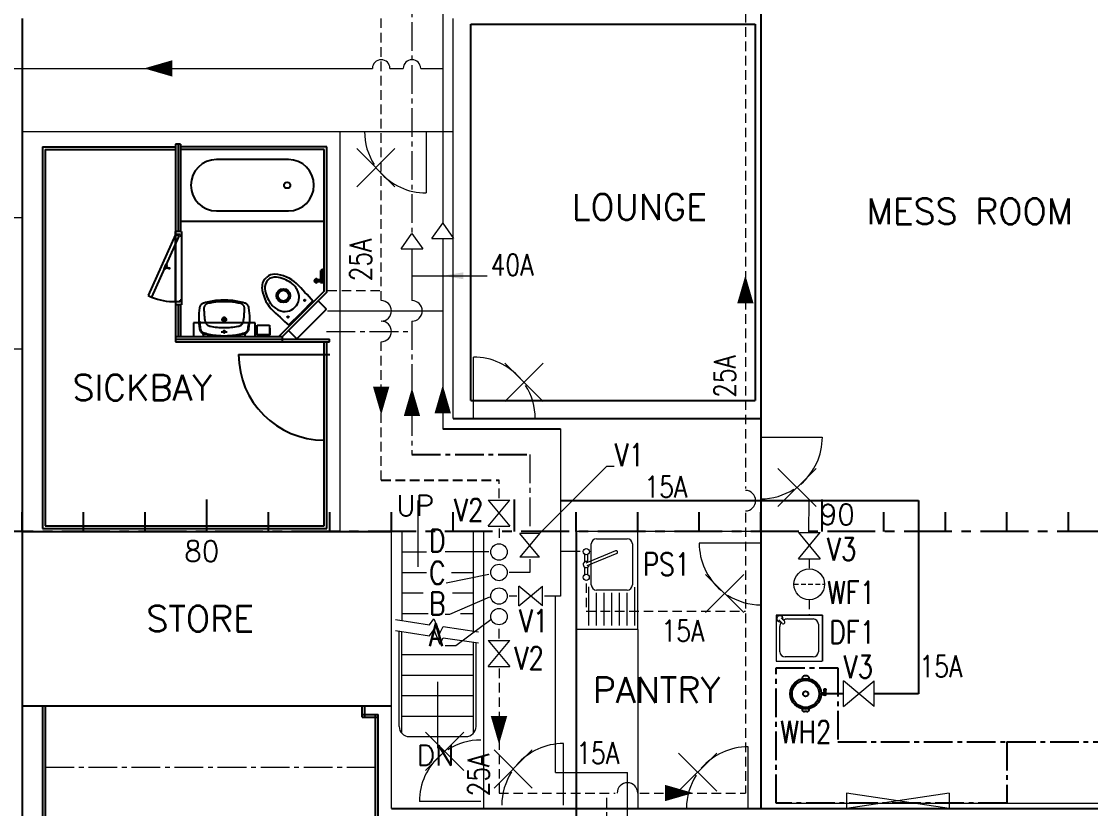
# Model space of a CAD drawing. Extents: x 475189 to 476029, y 1007718 to 1008015.
# Drawn here: x 475738.3 to 475794.2, y 1007757.2 to 1007798.3 of the extents above; entities that cross this region are included whole.
import ezdxf
from ezdxf.enums import TextEntityAlignment as Align

# ---------------------------------------------------------------- set-up
doc = ezdxf.new("R2010")
doc.units = 0
doc.header["$LTSCALE"] = 2
doc.header["$MEASUREMENT"] = 0
doc.header["$PDMODE"] = 3
doc.header["$PDSIZE"] = -7
for name, pattern in [('CENTER', [2, 1.25, -0.25, 0.25, -0.25]), ('CENTER2', [1.125, 0.75, -0.125, 0.125, -0.125]), ('HIDDEN', [0.375, 0.25, -0.125]), ('HIDDEN2', [0.1875, 0.125, -0.0625])]:
    doc.linetypes.add(name, pattern=pattern)
doc.layers.get('0').update_dxf_attribs({"linetype": 'CONTINUOUS', "lineweight": 0})
for name, color, linetype in [('CONT', 3, 'CONTINUOUS'), ('CUBICLE', 132, 'CONTINUOUS'), ('DOOR', 140, 'CONTINUOUS'), ('EQ', 3, 'CONTINUOUS'), ('Frame', 243, 'CONTINUOUS'), ('LAYER002', 7, 'CONTINUOUS'), ('LAYER010', 7, 'CONTINUOUS'), ('Lining', 151, 'CONTINUOUS'), ('PANELLING', 5, 'CONTINUOUS')]:
    doc.layers.add(name, color=color, linetype=linetype)
doc.layers.add('R.B', color=6, linetype='CONTINUOUS', lineweight=0)
doc.layers.add('TEXT', color=1, linetype='CONTINUOUS', lineweight=0)
doc.styles.add('ROMANS', font='ROMANS.SHX')
doc.styles.add('XT03_5', font='romans', dxfattribs={"width": 0.6, "height": 87.5})

# ---------------------------------------------------------------- blocks, each defined once
blk = doc.blocks.new('EXISTING')
at = {"color": 8, "linetype": 'Continuous'}
for p, q in [((475760.35, 1007812.127), (475760.35, 1007787.788)), ((475722.443, 1007795.88), (475756.677, 1007795.88)), ((475757.589, 1007795.88), (475758.285, 1007795.88)), ((475759.198, 1007795.88), (475760.35, 1007795.88)), ((475738.37, 1007788.075), (475737.833, 1007788.075)), ((475760.35, 1007786.984), (475760.35, 1007777.041)), ((475737.833, 1007781.217), (475738.37, 1007781.217)), ((475766.506, 1007777.041), (475766.506, 1007768.303)), ((475759.069, 1007771.382), (475759.069, 1007773.304)), ((475779.473, 1007771.618), (475779.501, 1007773.289)), ((475757.669, 1007757.206), (475757.669, 1007771.68)), ((475758.205, 1007771.68), (475758.205, 1007767.028)), ((475759.069, 1007769.838), (475759.069, 1007771.382)), ((475761.958, 1007766.406), (475761.958, 1007771.68)), ((475762.494, 1007757.206), (475762.494, 1007771.68)), ((475758.205, 1007770.608), (475759.508, 1007770.608)), ((475764.898, 1007770.233), (475764.898, 1007769.536)), ((475758.205, 1007769.536), (475759.505, 1007769.536)), ((475760.805, 1007769.536), (475761.958, 1007769.536)), ((475764.898, 1007769.536), (475763.826, 1007769.536)), ((475758.205, 1007768.464), (475759.328, 1007768.464)), ((475760.864, 1007768.464), (475761.958, 1007768.464)), ((475764.225, 1007768.303), (475763.826, 1007768.303)), ((475766.506, 1007768.303), (475765.67, 1007768.303)), ((475766.238, 1007759.082), (475766.238, 1007768.303)), ((475757.887, 1007767.076), (475759.658, 1007766.808)), ((475758.205, 1007767.392), (475759.592, 1007767.392)), ((475759.658, 1007766.808), (475759.89, 1007767.117)), ((475759.89, 1007767.117), (475760.199, 1007766.37)), ((475761.28, 1007767.392), (475761.958, 1007767.392)), ((475757.887, 1007766.497), (475759.658, 1007766.228)), ((475758.071, 1007761.494), (475758.071, 1007766.469)), ((475758.205, 1007761.14), (475758.205, 1007766.448)), ((475759.658, 1007766.228), (475759.89, 1007766.537)), ((475759.89, 1007766.537), (475760.199, 1007765.79)), ((475760.199, 1007766.37), (475760.38, 1007766.705)), ((475760.38, 1007766.705), (475762.226, 1007766.433)), ((475770.536, 1007766.56), (475770.536, 1007757.206)), ((475760.199, 1007765.79), (475760.38, 1007766.125)), ((475760.38, 1007766.125), (475762.226, 1007765.853)), ((475761.958, 1007761.14), (475761.958, 1007765.893)), ((475762.092, 1007761.494), (475762.092, 1007765.873)), ((475758.205, 1007765.247), (475761.958, 1007765.247)), ((475758.205, 1007764.175), (475761.958, 1007764.175)), ((475760.082, 1007763.821), (475760.082, 1007762.277)), ((475758.205, 1007763.103), (475761.958, 1007763.103)), ((475757.669, 1007762.567), (475738.37, 1007762.567)), ((475758.205, 1007762.031), (475761.958, 1007762.031)), ((475760.082, 1007762.277), (475760.082, 1007760.355)), ((475758.607, 1007760.958), (475761.556, 1007760.958)), ((475766.238, 1007759.082), (475770, 1007759.082)), ((475770, 1007735.829), (475770, 1007759.082)), ((475777.773, 1007757.474), (475803.184, 1007757.474))]:
    blk.add_line(p, q, dxfattribs=at)
at = {"color": 8, "linetype": 'HIDDEN'}
for p, q in [((475776.165, 1007810.78), (475776.165, 1007773.932)), ((475757.133, 1007783.743), (475757.133, 1007804.409)), ((475754.319, 1007784.279), (475757.133, 1007784.279)), ((475757.133, 1007774.361), (475757.133, 1007781.598)), ((475763.29, 1007773.423), (475763.29, 1007774.361)), ((475776.165, 1007772.645), (475776.165, 1007758.01)), ((475763.29, 1007771.841), (475763.29, 1007771.144)), ((475779.501, 1007770.257), (475779.501, 1007769.721)), ((475767.85, 1007768.964), (475767.85, 1007767.517)), ((475779.501, 1007768.112), (475779.501, 1007767.308)), ((475767.85, 1007767.517), (475776.165, 1007767.517)), ((475763.29, 1007766.092), (475763.29, 1007766.695)), ((475763.29, 1007764.51), (475763.29, 1007758.01)), ((475763.29, 1007758.01), (475769.356, 1007758.01)), ((475768.927, 1007734.756), (475768.927, 1007758.01)), ((475770.643, 1007758.01), (475776.165, 1007758.01))]:
    blk.add_line(p, q, dxfattribs=at)
at = {"color": 8, "linetype": 'CENTER2'}
for p, q in [((475758.741, 1007805.053), (475758.741, 1007787.252)), ((475758.741, 1007786.448), (475758.741, 1007783.743)), ((475758.741, 1007785.537), (475758.741, 1007783.85)), ((475758.741, 1007782.67), (475758.741, 1007775.701)), ((475754.28, 1007782.134), (475758.741, 1007782.134)), ((475764.898, 1007775.701), (475764.898, 1007771.678)), ((475756.838, 1007759.35), (475739.576, 1007759.35))]:
    blk.add_line(p, q, dxfattribs=at)
at = {"color": 8}
for p, q in [((475760.886, 1007777.578), (475760.886, 1007798.485)), ((475738.37, 1007792.588), (475760.886, 1007792.588)), ((475754.989, 1007771.68), (475754.989, 1007792.588)), ((475759.479, 1007792.588), (475759.479, 1007789.372)), ((475759.78, 1007786.984), (475760.35, 1007787.788)), ((475760.35, 1007787.788), (475760.919, 1007786.984)), ((475758.172, 1007786.448), (475758.741, 1007787.252)), ((475758.741, 1007787.252), (475759.311, 1007786.448)), ((475759.78, 1007786.984), (475760.919, 1007786.984)), ((475758.172, 1007786.448), (475759.311, 1007786.448)), ((475754.319, 1007783.207), (475760.35, 1007783.207)), ((475761.964, 1007777.578), (475761.964, 1007780.794)), ((475776.969, 1007776.602), (475780.185, 1007776.602)), ((475762.72, 1007773.316), (475763.859, 1007773.316)), ((475762.72, 1007773.316), (475763.859, 1007771.948)), ((475762.72, 1007771.948), (475763.859, 1007773.316)), ((475762.72, 1007771.948), (475763.859, 1007771.948)), ((475765.411, 1007771.571), (475764.385, 1007771.571)), ((475765.411, 1007771.571), (475764.385, 1007770.34)), ((475765.411, 1007770.34), (475764.385, 1007771.571)), ((475770.536, 1007771.68), (475767.319, 1007771.68)), ((475776.969, 1007771.68), (475767.319, 1007771.68)), ((475770.536, 1007766.56), (475770.536, 1007771.68)), ((475778.932, 1007771.624), (475780.071, 1007771.624)), ((475778.932, 1007771.624), (475780.071, 1007770.257)), ((475778.932, 1007770.257), (475780.071, 1007771.624)), ((475768.114, 1007768.884), (475768.114, 1007771.029)), ((475768.382, 1007771.297), (475769.99, 1007771.297)), ((475770.259, 1007771.029), (475770.259, 1007768.884)), ((475776.969, 1007771.062), (475773.752, 1007771.062)), ((475765.411, 1007770.34), (475764.385, 1007770.34)), ((475767.528, 1007770.626), (475766.506, 1007770.626)), ((475767.769, 1007770.095), (475767.769, 1007770.487)), ((475769.383, 1007770.672), (475767.819, 1007770.03)), ((475769.444, 1007770.523), (475767.88, 1007769.881)), ((475767.93, 1007770.095), (475767.93, 1007770.487)), ((475778.932, 1007770.257), (475780.071, 1007770.257)), ((475767.768, 1007769.425), (475767.769, 1007769.817)), ((475767.929, 1007769.425), (475767.929, 1007769.817)), ((475764.332, 1007767.79), (475764.332, 1007768.816)), ((475765.562, 1007767.79), (475764.332, 1007768.816)), ((475764.332, 1007767.79), (475765.562, 1007768.816)), ((475765.562, 1007767.79), (475765.562, 1007768.816)), ((475767.959, 1007768.792), (475767.959, 1007766.761)), ((475769.99, 1007768.616), (475768.382, 1007768.616)), ((475770.371, 1007768.776), (475770.371, 1007766.761)), ((475768.361, 1007768.472), (475768.361, 1007766.761)), ((475768.763, 1007768.472), (475768.763, 1007766.761)), ((475769.165, 1007768.472), (475769.165, 1007766.761)), ((475769.567, 1007768.472), (475769.567, 1007766.761)), ((475769.969, 1007768.472), (475769.969, 1007766.761)), ((475760.707, 1007767.332), (475760.47, 1007767.332)), ((475780.187, 1007767.308), (475777.777, 1007767.308)), ((475777.777, 1007767.308), (475780.179, 1007767.308)), ((475777.779, 1007767.308), (475777.779, 1007764.896)), ((475778.084, 1007766.878), (475777.911, 1007767.061)), ((475778.202, 1007766.987), (475778.029, 1007767.17)), ((475778.369, 1007767.107), (475779.709, 1007767.107)), ((475780.191, 1007764.905), (475780.191, 1007767.311)), ((475780.191, 1007767.308), (475780.191, 1007764.896)), ((475770.536, 1007766.56), (475767.319, 1007766.56)), ((475777.967, 1007765.391), (475777.967, 1007766.704)), ((475779.977, 1007766.839), (475779.977, 1007765.391)), ((475762.72, 1007765.984), (475763.859, 1007765.984)), ((475762.72, 1007764.617), (475763.859, 1007765.984)), ((475762.72, 1007765.984), (475763.859, 1007764.617)), ((475761.038, 1007765.694), (475760.47, 1007765.694)), ((475777.777, 1007764.896), (475780.179, 1007764.896)), ((475779.709, 1007765.123), (475778.235, 1007765.123)), ((475762.72, 1007764.617), (475763.859, 1007764.617)), ((475781.29, 1007762.526), (475781.29, 1007763.866)), ((475781.29, 1007762.526), (475782.898, 1007763.866)), ((475782.898, 1007762.526), (475781.29, 1007763.866)), ((475782.898, 1007762.526), (475782.898, 1007763.866)), ((475766.655, 1007757.378), (475766.655, 1007760.595)), ((475776.304, 1007757.206), (475776.304, 1007760.422)), ((475786.808, 1007758.01), (475781.447, 1007757.206)), ((475786.808, 1007757.206), (475781.447, 1007758.01)), ((475781.447, 1007758.01), (475781.447, 1007757.206)), ((475786.808, 1007758.01), (475786.808, 1007757.206)), ((475762.345, 1007757.562), (475759.128, 1007757.562))]:
    blk.add_line(p, q, dxfattribs=at)
at = {"color": 8, "linetype": 'HIDDEN2'}
blk.add_line((475778.697, 1007768.917), (475780.306, 1007768.917), dxfattribs=at)
at = {"color": 8}
for points in [[(475744.741, 1007795.88, 0, 0.858, 0), (475746.22, 1007795.88, 0.858, 0.858, 0)], [(475776.165, 1007785.073, 0, 0.858, 0), (475776.165, 1007783.594, 0.858, 0.858, 0)], [(475760.35, 1007779.336, 0, 0.858, 0), (475760.35, 1007777.856, 0.858, 0.858, 0)], [(475757.133, 1007777.772, 0, 0.858, 0), (475757.133, 1007779.251, 0.858, 0.858, 0)], [(475758.741, 1007779.186, 0, 0.858, 0), (475758.741, 1007777.707, 0.858, 0.858, 0)], [(475763.29, 1007760.551, 0, 0.858, 0), (475763.29, 1007762.03, 0.858, 0.858, 0)], [(475773.437, 1007758.01, 0, 0.858, 0), (475771.958, 1007758.01, 0.858, 0.858, 0)]]:
    blk.add_lwpolyline(points, format="xyseb", dxfattribs=at)
for points in [[(475758.741, 1007785.042), (475762.673, 1007785.042)], [(475765.411, 1007771.571), (475768.924, 1007775.096), (475769.305, 1007775.096)], [(475762.754, 1007770.608), (475760.47, 1007770.608)], [(475762.765, 1007769.428), (475760.528, 1007768.97)], [(475762.799, 1007768.249), (475760.707, 1007767.332)], [(475762.862, 1007767.069), (475761.038, 1007765.694)]]:
    blk.add_lwpolyline(points, dxfattribs=at)
for centre, radius in [((475763.29, 1007770.608), 0.429), ((475767.85, 1007770.626), 0.161), ((475763.29, 1007769.536), 0.429), ((475779.501, 1007768.917), 0.804), ((475767.848, 1007769.286), 0.161), ((475763.29, 1007768.303), 0.429), ((475763.29, 1007767.231), 0.429)]:
    blk.add_circle(centre, radius, dxfattribs=at)
at = {"color": 8, "linetype": 'Continuous'}
for centre, radius, start, end in [((475757.133, 1007795.88), 0.456, 0, 180), ((475758.741, 1007795.88), 0.456, 0, 180), ((475758.607, 1007761.494), 0.536, 180, 270), ((475761.556, 1007761.494), 0.536, 270, 0)]:
    blk.add_arc(centre, radius, start, end, dxfattribs=at)
at = {"color": 8}
for centre, radius, start, end in [((475759.479, 1007792.588), 3.217, 180, 212.6057), ((475759.479, 1007792.588), 3.217, 220.6057, 270), ((475757.133, 1007783.207), 0.536, 270, 90), ((475758.741, 1007783.207), 0.536, 270, 90), ((475757.133, 1007782.134), 0.536, 270, 90), ((475761.964, 1007777.578), 3.217, 40.6057, 90), ((475761.964, 1007777.578), 3.217, 0, 32.6057), ((475776.969, 1007776.602), 3.217, 310.6057, 0), ((475776.165, 1007773.289), 0.536, 270, 90), ((475776.969, 1007776.602), 3.217, 270, 302.6057), ((475768.382, 1007771.029), 0.268, 90, 180), ((475769.99, 1007771.029), 0.268, 0, 90), ((475776.969, 1007771.062), 3.217, 180, 229.3943), ((475769.413, 1007770.597), 0.0804, 292.304, 112.304), ((475767.849, 1007769.956), 0.161, 52.304, 352.304), ((475768.382, 1007768.884), 0.268, 180, 270), ((475769.99, 1007768.884), 0.268, 270, 0), ((475776.969, 1007771.062), 3.217, 237.3943, 270), ((475777.97, 1007767.116), 0.161, 342.6284, 282.6284), ((475778.369, 1007766.704), 0.402, 145.9873, 180), ((475778.143, 1007766.932), 0.0804, 222.6284, 42.6284), ((475778.369, 1007766.704), 0.402, 90, 122.9117), ((475779.709, 1007766.839), 0.268, 0, 90), ((475778.235, 1007765.391), 0.268, 180, 270), ((475779.709, 1007765.391), 0.268, 270, 0), ((475762.345, 1007757.562), 3.217, 90, 122.6057), ((475766.655, 1007757.378), 3.217, 90, 139.3943), ((475776.304, 1007757.206), 3.217, 90, 139.3943), ((475762.345, 1007757.562), 3.217, 130.6057, 180), ((475766.655, 1007757.378), 3.217, 147.3943, 180), ((475770, 1007758.01), 0.536, 0, 180), ((475776.304, 1007757.206), 3.217, 147.3943, 180)]:
    blk.add_arc(centre, radius, start, end, dxfattribs=at)
at = {"color": 8, "linetype": 'Continuous'}
for p in [(475756.853, 1007790.696), (475764.59, 1007779.47), (475778.861, 1007773.976), (475775.077, 1007768.436), (475760.453, 1007760.188), (475764.029, 1007759.27), (475773.678, 1007759.098)]:
    blk.add_point(p, dxfattribs=at)
at = {"color": 8}
blk.add_solid([(475761.422, 1007784.863), (475760.35, 1007785.042), (475761.422, 1007785.221)], dxfattribs=at)
at = {"layer": 'CONT', "color": 8}
for p, q in [((475779.369, 1007764.127), (475779.257, 1007764.127)), ((475779.123, 1007763.978), (475779.123, 1007763.993)), ((475779.503, 1007763.978), (475779.503, 1007763.993)), ((475780.116, 1007763.24), (475780.255, 1007763.24)), ((475780.116, 1007763.154), (475780.255, 1007763.154)), ((475780.379, 1007763.443), (475780.266, 1007763.443)), ((475780.266, 1007763.443), (475780.288, 1007763.171)), ((475780.288, 1007763.171), (475780.343, 1007763.171)), ((475780.343, 1007763.171), (475780.379, 1007763.443)), ((475779.123, 1007762.415), (475779.123, 1007762.401)), ((475779.503, 1007762.415), (475779.503, 1007762.401)), ((475779.369, 1007762.267), (475779.257, 1007762.267))]:
    blk.add_line(p, q, dxfattribs=at)
for radius in [0.804, 0.71, 0.137]:
    blk.add_circle((475779.313, 1007763.197), radius, dxfattribs=at)
for centre, radius, start, end in [((475779.257, 1007763.993), 0.134, 90, 180), ((475779.369, 1007763.993), 0.134, 0, 90), ((475780.317, 1007763.197), 0.0755, 118.7038, 59.5168), ((475779.257, 1007762.401), 0.134, 180, 270), ((475779.369, 1007762.401), 0.134, 270, 0)]:
    blk.add_arc(centre, radius, start, end, dxfattribs=at)
at = {"layer": 'CUBICLE', "color": 8}
for p, q in [((475746.384, 1007791.918), (475746.384, 1007781.598)), ((475746.652, 1007791.918), (475746.384, 1007791.918)), ((475746.518, 1007791.918), (475746.518, 1007787.361)), ((475746.652, 1007791.918), (475746.652, 1007787.361)), ((475754.292, 1007791.784), (475746.652, 1007791.784)), ((475754.158, 1007791.65), (475746.652, 1007791.65)), ((475754.158, 1007791.65), (475746.652, 1007791.65)), ((475746.652, 1007791.65), (475746.652, 1007787.897)), ((475754.158, 1007784.243), (475754.158, 1007791.65)), ((475754.158, 1007787.897), (475754.158, 1007791.65)), ((475754.292, 1007784.188), (475754.292, 1007791.784)), ((475752.281, 1007791.114), (475748.529, 1007791.114)), ((475748.529, 1007788.434), (475752.281, 1007788.434)), ((475746.652, 1007787.897), (475754.158, 1007787.897)), ((475746.384, 1007787.201), (475744.957, 1007784.006)), ((475746.56, 1007787.118), (475745.133, 1007783.923)), ((475746.384, 1007787.201), (475746.384, 1007787.361)), ((475746.706, 1007787.361), (475746.384, 1007787.361)), ((475746.56, 1007787.118), (475746.384, 1007787.201)), ((475746.626, 1007787.201), (475746.384, 1007787.201)), ((475746.384, 1007783.689), (475746.384, 1007787.201)), ((475746.626, 1007787.201), (475746.626, 1007787.12)), ((475746.706, 1007787.12), (475746.626, 1007787.12)), ((475746.706, 1007787.361), (475746.706, 1007787.12)), ((475746.706, 1007787.361), (475746.706, 1007783.77)), ((475745.792, 1007785.398), (475745.901, 1007785.643)), ((475745.792, 1007785.398), (475745.816, 1007785.39)), ((475745.842, 1007785.398), (475745.883, 1007785.461)), ((475745.883, 1007785.461), (475745.916, 1007785.534)), ((475745.89, 1007785.475), (475745.912, 1007785.465)), ((475745.895, 1007785.473), (475745.914, 1007785.517)), ((475745.901, 1007785.643), (475745.924, 1007785.631)), ((475745.91, 1007785.52), (475745.932, 1007785.51)), ((475745.912, 1007785.465), (475746.049, 1007785.427)), ((475745.935, 1007785.607), (475745.916, 1007785.534)), ((475745.931, 1007785.483), (475746.049, 1007785.431)), ((475745.932, 1007785.51), (475746.052, 1007785.434)), ((475746.068, 1007785.405), (475746.05, 1007785.425)), ((475746.081, 1007785.434), (475746.054, 1007785.434)), ((475746.086, 1007785.427), (475746.077, 1007785.406)), ((475754.158, 1007784.243), (475751.781, 1007781.866)), ((475754.292, 1007784.188), (475751.97, 1007781.866)), ((475744.957, 1007784.006), (475745.133, 1007783.923)), ((475746.626, 1007783.689), (475746.384, 1007783.689)), ((475746.384, 1007783.689), (475746.384, 1007783.528)), ((475746.706, 1007783.77), (475746.626, 1007783.77)), ((475746.626, 1007783.689), (475746.626, 1007783.77)), ((475746.706, 1007783.77), (475746.706, 1007783.528)), ((475746.706, 1007783.528), (475746.384, 1007783.528)), ((475746.518, 1007783.528), (475746.518, 1007781.866)), ((475746.652, 1007783.528), (475746.652, 1007781.866)), ((475747.328, 1007782.59), (475747.328, 1007781.866)), ((475750.545, 1007782.59), (475747.328, 1007782.59)), ((475748.775, 1007782.756), (475749.087, 1007782.756)), ((475748.931, 1007782.608), (475748.931, 1007782.904)), ((475750.545, 1007781.866), (475750.545, 1007782.59)), ((475748.775, 1007782.12), (475749.087, 1007782.12)), ((475750.634, 1007781.947), (475750.634, 1007782.301)), ((475750.899, 1007781.947), (475750.634, 1007781.947)), ((475750.65, 1007781.947), (475750.65, 1007782.301)), ((475750.655, 1007781.947), (475750.655, 1007782.461)), ((475750.655, 1007782.461), (475751.298, 1007782.461)), ((475751.298, 1007781.952), (475750.655, 1007781.952)), ((475751.32, 1007781.947), (475751.055, 1007781.947)), ((475751.298, 1007782.461), (475751.298, 1007781.947)), ((475751.304, 1007782.301), (475751.304, 1007781.947)), ((475751.32, 1007782.301), (475751.304, 1007782.301)), ((475751.32, 1007782.301), (475751.32, 1007781.947)), ((475746.384, 1007781.866), (475751.97, 1007781.866)), ((475746.384, 1007781.732), (475751.97, 1007781.732)), ((475746.384, 1007781.598), (475751.97, 1007781.598)), ((475747.328, 1007781.866), (475750.545, 1007781.866)), ((475747.863, 1007781.866), (475749.999, 1007781.866)), ((475750.843, 1007781.866), (475750.844, 1007781.882)), ((475751.111, 1007781.866), (475750.843, 1007781.866)), ((475750.91, 1007781.92), (475750.909, 1007781.92)), ((475750.91, 1007781.925), (475750.91, 1007781.936)), ((475751.044, 1007781.925), (475750.91, 1007781.925)), ((475751.045, 1007781.92), (475751.043, 1007781.92)), ((475751.044, 1007781.925), (475751.044, 1007781.936)), ((475751.111, 1007781.866), (475751.11, 1007781.882)), ((475751.97, 1007781.598), (475751.97, 1007781.866))]:
    blk.add_line(p, q, dxfattribs=at)
at = {"layer": 'CUBICLE', "color": 8, "lineweight": -3}
for p, q in [((475753.983, 1007784.873), (475753.983, 1007785.315)), ((475754.088, 1007785.353), (475754.02, 1007785.353)), ((475754.088, 1007785.385), (475754.088, 1007785.246)), ((475754.158, 1007785.385), (475754.088, 1007785.385)), ((475754.158, 1007785.35), (475754.088, 1007785.35)), ((475754.158, 1007785.246), (475754.158, 1007785.385)), ((475754.02, 1007784.836), (475753.739, 1007784.836)), ((475754.158, 1007784.873), (475753.97, 1007784.873)), ((475753.97, 1007784.873), (475753.97, 1007784.836)), ((475754.058, 1007784.873), (475754.058, 1007785.275)), ((475754.088, 1007785.278), (475754.061, 1007785.278)), ((475754.158, 1007785.281), (475754.088, 1007785.281)), ((475754.088, 1007785.246), (475754.158, 1007785.246)), ((475754.158, 1007784.685), (475754.158, 1007784.873)), ((475754.02, 1007784.723), (475753.739, 1007784.723)), ((475754.02, 1007784.723), (475753.739, 1007784.723)), ((475753.97, 1007784.723), (475753.97, 1007784.685)), ((475753.97, 1007784.685), (475754.158, 1007784.685))]:
    blk.add_line(p, q, dxfattribs=at)
at = {"layer": 'CUBICLE', "color": 8, "linetype": 'Continuous'}
for p, q in [((475751.112, 1007784.912), (475751.061, 1007784.861)), ((475751.112, 1007784.912), (475751.163, 1007784.964)), ((475753.584, 1007783.67), (475752.354, 1007782.44)), ((475753.547, 1007783.709), (475752.931, 1007783.093)), ((475753.841, 1007783.737), (475754.239, 1007783.339)), ((475752.315, 1007782.477), (475752.931, 1007783.093)), ((475754.239, 1007783.263), (475752.761, 1007781.784)), ((475752.287, 1007782.183), (475752.685, 1007781.785))]:
    blk.add_line(p, q, dxfattribs=at)
at = {"layer": 'CUBICLE', "color": 8}
blk.add_circle((475752.22, 1007789.774), 0.161, dxfattribs=at)
at = {"layer": 'CUBICLE', "color": 8, "linetype": 'Continuous'}
for centre, radius in [((475752.022, 1007784.002), 0.362), ((475752.022, 1007784.002), 0.281), ((475753.14, 1007783.756), 0.0402), ((475752.268, 1007782.884), 0.0402)]:
    blk.add_circle(centre, radius, dxfattribs=at)
at = {"layer": 'CUBICLE', "color": 8}
for centre, radius, start, end in [((475748.529, 1007789.774), 1.34, 90, 270), ((475752.281, 1007789.774), 1.34, 270, 90), ((475745.824, 1007785.41), 0.0214, 249.9739, 326.4398), ((475745.914, 1007785.612), 0.0214, 345.5578, 62.0237), ((475746.054, 1007785.429), 0.00536, 90.3212, 221.6764), ((475746.072, 1007785.409), 0.00536, 224.5491, 335.9988), ((475746.081, 1007785.429), 0.00536, 335.9988, 87.4485), ((475746.384, 1007787.067), 3.377, 248.2988, 270), ((475748.928, 1007779.996), 3.776, 95.4426, 106.3881), ((475748.929, 1007779.998), 3.69, 94.5163, 103.5836), ((475748.931, 1007779.976), 3.797, 84.5474, 95.4526), ((475748.931, 1007779.984), 3.704, 85.4779, 94.5221), ((475748.932, 1007779.998), 3.69, 76.4164, 85.4837), ((475748.933, 1007779.996), 3.776, 73.6119, 84.5574), ((475750.961, 1007782.819), 3.365, 170.6722, 179.9971), ((475747.917, 1007783.339), 0.277, 162.5943, 174.7348), ((475747.921, 1007783.338), 0.282, 150.5793, 162.5842), ((475747.927, 1007783.334), 0.289, 138.7692, 150.5734), ((475747.934, 1007783.328), 0.298, 127.1926, 138.7682), ((475747.939, 1007783.321), 0.307, 115.8388, 127.1962), ((475747.942, 1007783.315), 0.314, 104.6635, 115.8459), ((475748.1, 1007783.349), 0.231, 172.1799, 184.2186), ((475753.354, 1007783.46), 5.487, 181.338, 184.9377), ((475748.101, 1007783.348), 0.233, 160.1924, 172.1681), ((475748.106, 1007783.347), 0.237, 148.3552, 160.1832), ((475748.111, 1007783.343), 0.244, 136.7263, 148.3503), ((475748.116, 1007783.339), 0.251, 125.3262, 136.7261), ((475748.12, 1007783.333), 0.258, 114.1386, 125.3303), ((475748.123, 1007783.328), 0.263, 103.1163, 114.1459), ((475749.739, 1007783.328), 0.263, 65.8541, 76.8837), ((475749.741, 1007783.333), 0.258, 54.6697, 65.8614), ((475749.745, 1007783.339), 0.251, 43.2739, 54.6738), ((475749.751, 1007783.343), 0.244, 31.6497, 43.2737), ((475749.756, 1007783.347), 0.237, 19.8168, 31.6448), ((475744.507, 1007783.46), 5.487, 355.0623, 358.662), ((475749.76, 1007783.348), 0.233, 7.8319, 19.8076), ((475749.762, 1007783.349), 0.231, 355.7814, 7.8201), ((475749.919, 1007783.315), 0.314, 64.1541, 75.3365), ((475749.922, 1007783.321), 0.307, 52.8038, 64.1612), ((475749.928, 1007783.328), 0.298, 41.2318, 52.8074), ((475749.934, 1007783.334), 0.289, 29.4266, 41.2308), ((475749.94, 1007783.338), 0.282, 17.4158, 29.4207), ((475749.945, 1007783.339), 0.277, 5.2652, 17.4057), ((475746.901, 1007782.819), 3.365, 0.0029, 9.3278), ((475750.961, 1007782.819), 3.365, 180.0029, 189.3278), ((475750.964, 1007782.819), 3.323, 182.6006, 185.9648), ((475753.352, 1007783.459), 5.484, 184.9376, 188.5384), ((475748.239, 1007782.733), 0.322, 195.7547, 206.7977), ((475748.245, 1007782.736), 0.329, 206.8031, 217.6862), ((475748.252, 1007782.741), 0.338, 217.6882, 228.382), ((475748.921, 1007782.756), 0.101, 168.1902, 179.9942), ((475748.921, 1007782.756), 0.101, 180.0058, 191.8098), ((475748.922, 1007782.755), 0.102, 156.4656, 168.1796), ((475748.922, 1007782.756), 0.102, 191.8204, 203.5344), ((475748.924, 1007782.755), 0.104, 144.9069, 156.4581), ((475748.924, 1007782.757), 0.104, 203.5419, 215.0931), ((475748.926, 1007782.753), 0.107, 133.5584, 144.9036), ((475748.926, 1007782.759), 0.107, 215.0964, 226.4416), ((475748.928, 1007782.751), 0.11, 122.4293, 133.5595), ((475748.928, 1007782.761), 0.11, 226.4405, 237.5707), ((475748.925, 1007782.756), 0.0606, 168.1902, 179.9942), ((475748.925, 1007782.756), 0.0606, 180.0058, 191.8098), ((475748.925, 1007782.756), 0.0613, 156.4656, 168.1796), ((475748.925, 1007782.756), 0.0613, 191.8204, 203.5344), ((475748.93, 1007782.748), 0.113, 111.4955, 122.434), ((475748.926, 1007782.755), 0.0626, 144.9069, 156.4581), ((475748.926, 1007782.756), 0.0626, 203.5419, 215.0931), ((475748.93, 1007782.763), 0.113, 237.566, 248.5045), ((475748.928, 1007782.754), 0.0643, 133.5584, 144.9036), ((475748.928, 1007782.757), 0.0643, 215.0964, 226.4416), ((475748.929, 1007782.753), 0.0662, 122.4293, 133.5595), ((475748.929, 1007782.759), 0.0662, 226.4405, 237.5707), ((475748.931, 1007782.746), 0.115, 100.7068, 111.503), ((475748.931, 1007782.765), 0.115, 248.497, 259.2932), ((475748.93, 1007782.751), 0.0679, 111.4955, 122.434), ((475748.93, 1007782.76), 0.0679, 237.566, 248.5045), ((475748.931, 1007782.75), 0.0693, 100.7068, 111.503), ((475748.931, 1007782.761), 0.0693, 248.497, 259.2932), ((475748.931, 1007782.745), 0.117, 89.9952, 100.7159), ((475748.931, 1007782.767), 0.117, 259.2841, 270.0048), ((475748.931, 1007782.749), 0.07, 89.9952, 100.7159), ((475748.931, 1007782.762), 0.07, 259.2841, 270.0048), ((475748.931, 1007782.745), 0.117, 79.2841, 90.0048), ((475748.931, 1007782.749), 0.07, 79.2841, 90.0048), ((475748.931, 1007782.762), 0.07, 269.9952, 280.7159), ((475748.931, 1007782.767), 0.117, 269.9952, 280.7159), ((475748.931, 1007782.75), 0.0693, 68.497, 79.2932), ((475748.931, 1007782.761), 0.0693, 280.7068, 291.503), ((475748.931, 1007782.746), 0.115, 68.497, 79.2932), ((475748.931, 1007782.765), 0.115, 280.7068, 291.503), ((475748.931, 1007782.751), 0.0679, 57.566, 68.5045), ((475748.931, 1007782.76), 0.0679, 291.4955, 302.434), ((475748.932, 1007782.753), 0.0662, 46.4405, 57.5707), ((475748.932, 1007782.759), 0.0662, 302.4293, 313.5595), ((475748.932, 1007782.748), 0.113, 57.566, 68.5045), ((475748.932, 1007782.763), 0.113, 291.4955, 302.434), ((475748.934, 1007782.754), 0.0643, 35.0964, 46.4416), ((475748.934, 1007782.757), 0.0643, 313.5584, 324.9036), ((475748.935, 1007782.755), 0.0626, 23.5419, 35.0931), ((475748.935, 1007782.756), 0.0626, 324.9069, 336.4581), ((475748.936, 1007782.756), 0.0613, 11.8204, 23.5344), ((475748.936, 1007782.756), 0.0613, 336.4656, 348.1796), ((475748.933, 1007782.751), 0.11, 46.4405, 57.5707), ((475748.933, 1007782.761), 0.11, 302.4293, 313.5595), ((475748.937, 1007782.756), 0.0606, 0.0058, 11.8098), ((475748.937, 1007782.756), 0.0606, 348.1902, 359.9942), ((475748.936, 1007782.753), 0.107, 35.0964, 46.4416), ((475748.936, 1007782.759), 0.107, 313.5584, 324.9036), ((475748.938, 1007782.755), 0.104, 23.5419, 35.0931), ((475748.938, 1007782.757), 0.104, 324.9069, 336.4581), ((475748.94, 1007782.755), 0.102, 11.8204, 23.5344), ((475748.94, 1007782.756), 0.102, 336.4656, 348.1796), ((475748.941, 1007782.756), 0.101, 0.0058, 11.8098), ((475748.941, 1007782.756), 0.101, 348.1902, 359.9942), ((475749.61, 1007782.741), 0.338, 311.618, 322.3118), ((475749.617, 1007782.736), 0.329, 322.3138, 333.1969), ((475749.623, 1007782.733), 0.322, 333.2023, 344.2453), ((475744.51, 1007783.459), 5.484, 351.4616, 355.0624), ((475746.897, 1007782.819), 3.324, 353.6647, 356.6577), ((475746.901, 1007782.819), 3.365, 350.6722, 359.9971), ((475747.917, 1007782.299), 0.277, 185.2652, 197.4057), ((475747.921, 1007782.301), 0.282, 197.4158, 209.4207), ((475750.969, 1007782.82), 3.329, 185.9651, 189.3255), ((475747.927, 1007782.305), 0.289, 209.4266, 221.2308), ((475747.921, 1007782.299), 0.237, 185.2652, 197.4057), ((475747.924, 1007782.301), 0.241, 197.4158, 209.4207), ((475747.934, 1007782.31), 0.298, 221.2318, 232.8074), ((475747.93, 1007782.304), 0.247, 209.4266, 221.2308), ((475747.935, 1007782.309), 0.254, 221.2318, 232.8074), ((475747.939, 1007782.317), 0.307, 232.8038, 244.1612), ((475747.94, 1007782.314), 0.262, 232.8038, 244.1612), ((475747.942, 1007782.324), 0.314, 244.1541, 255.3365), ((475747.422, 1007781.84), 0.442, 14.7825, 26.2116), ((475747.943, 1007782.32), 0.268, 244.1541, 255.3365), ((475747.428, 1007781.842), 0.436, 3.2382, 14.7732), ((475748.928, 1007785.642), 3.776, 253.6119, 264.5574), ((475748.928, 1007785.638), 3.729, 253.6119, 264.5574), ((475748.258, 1007782.748), 0.347, 228.3806, 238.8834), ((475748.262, 1007782.756), 0.356, 238.879, 249.2142), ((475748.265, 1007782.762), 0.362, 249.2078, 259.419), ((475748.93, 1007786.029), 3.697, 258.4862, 269.9628), ((475748.926, 1007782.12), 0.0505, 168.1902, 179.9942), ((475748.926, 1007782.12), 0.0505, 180.0058, 191.8098), ((475748.926, 1007782.12), 0.0511, 156.4656, 168.1796), ((475748.926, 1007782.121), 0.0511, 191.8204, 203.5344), ((475748.927, 1007782.12), 0.0522, 144.9069, 156.4581), ((475748.927, 1007782.121), 0.0522, 203.5419, 215.0931), ((475748.928, 1007782.119), 0.0536, 133.5584, 144.9036), ((475748.928, 1007782.122), 0.0536, 215.0964, 226.4416), ((475748.929, 1007782.118), 0.0551, 122.4293, 133.5595), ((475748.929, 1007782.123), 0.0551, 226.4405, 237.5707), ((475748.93, 1007782.117), 0.0566, 111.4955, 122.434), ((475748.93, 1007782.124), 0.0566, 237.566, 248.5045), ((475748.931, 1007782.116), 0.0577, 100.7068, 111.503), ((475748.931, 1007782.125), 0.0577, 248.497, 259.2932), ((475748.931, 1007782.115), 0.0583, 89.9952, 100.7159), ((475748.931, 1007782.126), 0.0583, 259.2841, 270.0048), ((475748.931, 1007786.03), 3.697, 269.951, 281.4272), ((475748.931, 1007782.115), 0.0583, 79.2841, 90.0048), ((475748.931, 1007782.126), 0.0583, 269.9952, 280.7159), ((475748.931, 1007782.116), 0.0577, 68.497, 79.2932), ((475748.931, 1007782.125), 0.0577, 280.7068, 291.503), ((475748.931, 1007782.117), 0.0566, 57.566, 68.5045), ((475748.931, 1007782.124), 0.0566, 291.4955, 302.434), ((475748.932, 1007782.118), 0.0551, 46.4405, 57.5707), ((475748.932, 1007782.123), 0.0551, 302.4293, 313.5595), ((475748.933, 1007782.119), 0.0536, 35.0964, 46.4416), ((475748.933, 1007782.122), 0.0536, 313.5584, 324.9036), ((475748.934, 1007782.12), 0.0522, 23.5419, 35.0931), ((475748.934, 1007782.121), 0.0522, 324.9069, 336.4581), ((475748.935, 1007782.12), 0.0511, 11.8204, 23.5344), ((475748.935, 1007782.121), 0.0511, 336.4656, 348.1796), ((475748.936, 1007782.12), 0.0505, 0.0058, 11.8098), ((475748.936, 1007782.12), 0.0505, 348.1902, 359.9942), ((475748.933, 1007785.638), 3.729, 275.4426, 286.3881), ((475748.933, 1007785.642), 3.776, 275.4426, 286.3881), ((475749.597, 1007782.762), 0.362, 280.581, 290.7922), ((475749.599, 1007782.756), 0.356, 290.7858, 301.121), ((475749.604, 1007782.748), 0.347, 301.1166, 311.6194), ((475749.919, 1007782.32), 0.268, 284.6635, 295.8459), ((475749.919, 1007782.324), 0.314, 284.6635, 295.8459), ((475750.434, 1007781.842), 0.436, 165.2268, 176.7618), ((475750.439, 1007781.84), 0.442, 153.7884, 165.2175), ((475749.922, 1007782.314), 0.262, 295.8388, 307.1962), ((475749.922, 1007782.317), 0.307, 295.8388, 307.1962), ((475749.926, 1007782.309), 0.254, 307.1926, 318.7682), ((475749.928, 1007782.31), 0.298, 307.1926, 318.7682), ((475749.932, 1007782.304), 0.247, 318.7692, 330.5734), ((475749.937, 1007782.301), 0.241, 330.5793, 342.5842), ((475749.934, 1007782.305), 0.289, 318.7692, 330.5734), ((475749.941, 1007782.299), 0.237, 342.5943, 354.7348), ((475746.892, 1007782.82), 3.329, 350.6746, 353.6645), ((475749.94, 1007782.301), 0.282, 330.5793, 342.5842), ((475749.945, 1007782.299), 0.277, 342.5943, 354.7348), ((475750.899, 1007781.936), 0.0107, 0, 90), ((475751.055, 1007781.936), 0.0107, 90, 180), ((475748.931, 1007785.663), 3.797, 264.5474, 275.4526), ((475748.931, 1007785.659), 3.75, 264.5474, 275.4526), ((475750.876, 1007781.88), 0.0322, 105.2343, 176.0192), ((475750.977, 1007781.509), 0.416, 74.7666, 105.2343), ((475751.078, 1007781.88), 0.0322, 3.9808, 74.7666)]:
    blk.add_arc(centre, radius, start, end, dxfattribs=at)
at = {"layer": 'CUBICLE', "color": 8, "lineweight": -3}
for centre, radius, start, end in [((475754.02, 1007785.315), 0.0375, 90, 180), ((475753.739, 1007784.779), 0.102, 33.4481, 326.5519), ((475753.739, 1007784.779), 0.0563, 90, 270), ((475754.02, 1007784.779), 0.0697, 233.8711, 126.1289), ((475754.02, 1007784.779), 0.0563, 270, 90), ((475754.061, 1007785.275), 0.00268, 90, 180)]:
    blk.add_arc(centre, radius, start, end, dxfattribs=at)
at = {"layer": 'CUBICLE', "color": 8, "linetype": 'Continuous'}
for centre, radius, start, end in [((475751.44, 1007784.482), 0.536, 135.0002, 183.6755), ((475751.588, 1007784.436), 0.536, 82.6237, 187.3766), ((475751.542, 1007784.584), 0.536, 86.3248, 135.0002), ((475751.457, 1007783.252), 1.871, 48.1886, 86.3248), ((475751.438, 1007783.271), 1.71, 54.8638, 82.6237), ((475752.772, 1007784.567), 1.871, 183.6755, 221.8117), ((475752.753, 1007784.586), 1.71, 187.3766, 215.1365), ((475752.097, 1007783.927), 0.751, 245.4607, 24.5396), ((475751.805, 1007783.793), 1.072, 24.5396, 54.8638), ((475737.138, 1007769.408), 21.784, 40.9733, 44.3919), ((475753.559, 1007783.697), 0.0161, 41.0299, 135.0002), ((475753.573, 1007783.681), 0.0161, 315.0002, 40.9733), ((475752.231, 1007784.219), 1.072, 215.1365, 245.4607), ((475766.616, 1007798.886), 21.784, 225.6085, 229.0271), ((475754.201, 1007783.301), 0.0536, 315.0004, 45.0003), ((475752.327, 1007782.465), 0.0161, 135.0002, 228.9705), ((475752.343, 1007782.451), 0.0161, 229.0271, 315.0002), ((475752.723, 1007781.823), 0.0536, 225.0003, 315.0004)]:
    blk.add_arc(centre, radius, start, end, dxfattribs=at)
at = {"layer": 'DOOR', "color": 8}
blk.add_line((475749.681, 1007780.928), (475754.453, 1007780.928), dxfattribs=at)
blk.add_arc((475754.158, 1007780.928), 4.476, 180, 270, dxfattribs=at)
at = {"layer": 'EQ', "color": 8, "linetype": 'CENTER2'}
for p, q in [((475777.773, 1007764.55), (475780.99, 1007764.55)), ((475777.773, 1007757.474), (475777.773, 1007764.55)), ((475780.99, 1007764.55), (475780.99, 1007760.69)), ((475780.99, 1007760.69), (475789.835, 1007760.69)), ((475789.835, 1007760.69), (475799.485, 1007760.69)), ((475789.835, 1007760.69), (475789.835, 1007757.474)), ((475789.835, 1007757.474), (475777.773, 1007757.474))]:
    blk.add_line(p, q, dxfattribs=at)
at = {"layer": 'Frame', "color": 8}
for p, q in [((475748.019, 1007771.68), (475748.019, 1007773.355)), ((475764.102, 1007771.68), (475764.102, 1007773.355)), ((475780.185, 1007771.68), (475780.185, 1007773.355)), ((475738.37, 1007771.68), (475738.37, 1007772.686)), ((475741.586, 1007771.68), (475741.586, 1007772.686)), ((475744.803, 1007771.68), (475744.803, 1007772.686)), ((475751.236, 1007771.68), (475751.236, 1007772.686)), ((475754.453, 1007771.68), (475754.453, 1007772.686)), ((475757.669, 1007771.68), (475757.669, 1007772.686)), ((475760.886, 1007771.68), (475760.886, 1007772.686)), ((475767.319, 1007771.68), (475767.319, 1007772.686)), ((475770.536, 1007771.68), (475770.536, 1007772.686)), ((475773.752, 1007771.68), (475773.752, 1007772.686)), ((475776.969, 1007771.68), (475776.969, 1007772.686)), ((475783.402, 1007771.68), (475783.402, 1007772.686)), ((475786.619, 1007771.68), (475786.619, 1007772.686)), ((475789.835, 1007771.68), (475789.835, 1007772.686)), ((475793.052, 1007771.68), (475793.052, 1007772.686))]:
    blk.add_line(p, q, dxfattribs=at)
at = {"layer": 'Frame', "color": 8, "linetype": 'CENTER'}
blk.add_line((475838.953, 1007771.68), (475660.083, 1007771.68), dxfattribs=at)
at = {"layer": 'LAYER002', "color": 8, "linetype": 'Continuous'}
for p, q in [((475776.969, 1007812.571), (475776.969, 1007757.206)), ((475738.37, 1007798.485), (475738.37, 1007744.875)), ((475760.886, 1007777.578), (475776.969, 1007777.578)), ((475760.35, 1007777.041), (475766.506, 1007777.041)), ((475766.506, 1007773.289), (475785.204, 1007773.289)), ((475785.204, 1007773.289), (475785.204, 1007763.194)), ((475738.37, 1007771.68), (475757.669, 1007771.68)), ((475767.319, 1007771.68), (475767.319, 1007729.314)), ((475781.29, 1007763.196), (475780.023, 1007763.196)), ((475785.204, 1007763.194), (475782.898, 1007763.195)), ((475738.37, 1007762.567), (475757.669, 1007762.567)), ((475757.669, 1007757.206), (475804.31, 1007757.206))]:
    blk.add_line(p, q, dxfattribs=at)
at = {"layer": 'LAYER002', "color": 8, "linetype": 'CENTER2'}
blk.add_line((475758.741, 1007775.701), (475764.898, 1007775.701), dxfattribs=at)
at = {"layer": 'LAYER002', "color": 8, "linetype": 'HIDDEN'}
blk.add_line((475757.133, 1007774.361), (475763.29, 1007774.361), dxfattribs=at)
at = {"layer": 'Lining', "color": 8}
for p, q in [((475761.824, 1007778.516), (475761.824, 1007798.191)), ((475761.824, 1007798.191), (475776.674, 1007798.191)), ((475776.674, 1007798.191), (475776.674, 1007778.516)), ((475739.442, 1007791.784), (475739.442, 1007771.841)), ((475739.442, 1007791.784), (475746.384, 1007791.784)), ((475739.576, 1007791.65), (475739.576, 1007771.975)), ((475739.576, 1007791.65), (475746.384, 1007791.65)), ((475751.97, 1007781.732), (475754.426, 1007781.732)), ((475751.97, 1007781.598), (475754.426, 1007781.598)), ((475754.158, 1007771.975), (475754.158, 1007781.598)), ((475754.292, 1007771.841), (475754.292, 1007781.598)), ((475754.426, 1007781.598), (475754.426, 1007781.732)), ((475761.824, 1007778.516), (475776.674, 1007778.516)), ((475739.576, 1007771.975), (475754.158, 1007771.975)), ((475739.442, 1007771.841), (475754.292, 1007771.841))]:
    blk.add_line(p, q, dxfattribs=at)
at = {"layer": 'PANELLING', "color": 8}
for p, q in [((475739.442, 1007762.567), (475739.442, 1007745.331)), ((475739.576, 1007762.567), (475739.576, 1007745.331)), ((475756.141, 1007761.977), (475756.141, 1007762.567)), ((475756.275, 1007761.977), (475756.275, 1007762.567)), ((475756.141, 1007762.111), (475756.972, 1007762.111)), ((475756.141, 1007761.977), (475756.972, 1007761.977)), ((475756.838, 1007744.875), (475756.838, 1007762.111)), ((475756.972, 1007744.875), (475756.972, 1007762.111))]:
    blk.add_line(p, q, dxfattribs=at)
at = {"color": 8, "style": 'ROMANS', "width": 0.8}
for p in [(475756.622, 1007784.751), (475775.653, 1007778.662), (475762.778, 1007757.835)]:
    blk.add_text('25A', height=1.1258, rotation=90, dxfattribs=at).set_placement(p)
for s, height, p in [('40A', 1.1258, (475762.854, 1007785.054)), ('V1', 1.1794, (475769.342, 1007775.093)), ('15A', 1.1258, (475770.886, 1007773.451)), ('V2', 1.1794, (475760.941, 1007772.213)), ('D', 1.179, (475759.642, 1007770.608)), ('V3', 1.1794, (475780.429, 1007770.166)), ('PS1', 1.1794, (475770.813, 1007769.381)), ('C', 1.179, (475759.642, 1007768.927)), ('WF1', 1.1794, (475780.443, 1007767.901)), ('B', 1.179, (475759.642, 1007767.325)), ('V1', 1.1794, (475764.339, 1007766.419)), ('A', 1.179, (475759.633, 1007765.683)), ('15A', 1.1258, (475771.777, 1007765.926)), ('DF1', 1.1794, (475780.563, 1007765.826)), ('V2', 1.1794, (475764.102, 1007764.47)), ('V3', 1.1794, (475781.299, 1007764.019)), ('15A', 1.1258, (475785.259, 1007764.071)), ('WH2', 1.1794, (475777.99, 1007760.609)), ('15A', 1.1258, (475767.326, 1007759.54))]:
    blk.add_text(s, height=height, dxfattribs=at).set_placement(p)
at = {"color": 8, "linetype": 'Continuous', "style": 'ROMANS'}
for s, p in [('UP', (475757.918, 1007772.503)), ('DN', (475758.983, 1007759.446))]:
    blk.add_text(s, height=1.0722, dxfattribs=at).set_placement(p)
at = {"color": 8, "linetype": 'ByBlock', "style": 'ROMANS'}
for tag, height, width, p in [('DIRECTION', 0.536, 0.85, (475672.394, 1007828.239)), ('DN', 1.072, 0.708333, (475752.552, 1007802.238))]:
    blk.add_attdef(tag, text='', height=height, dxfattribs=dict(at, width=width)).set_placement(p, align=Align.MIDDLE_RIGHT)
at = {"color": 8, "style": 'XT03_5', "text_generation_flag": 4, "width": 0.6, "flags": 9}
for p, rotation in [((475706.595, 1007775.576), 270), ((475708.817, 1007766.103), 90)]:
    blk.add_attdef('KEYWORD', p, '', height=0.0375, rotation=rotation, dxfattribs=at)
at = {"color": 8, "style": 'XT03_5', "width": 0.6, "flags": 9}
for p, rotation in [((475708.817, 1007775.576), 270), ((475706.595, 1007766.103), 90)]:
    blk.add_attdef('KEYWORD', p, '', height=0.0375, rotation=rotation, dxfattribs=at)
at = {"layer": 'Frame', "color": 8, "style": 'ROMANS'}
for s, p in [(' 90', (475779.312, 1007772.034)), (' 80', (475746.103, 1007770.112))]:
    blk.add_text(s, height=1.0722, dxfattribs=at).set_placement(p)
at = {"layer": 'LAYER010', "color": 8, "linetype": 'Continuous', "style": 'ROMANS'}
for s, p in [('LOUNGE', (475767.091, 1007787.971)), ('MESS ROOM', (475782.487, 1007787.738)), ('SICKBAY', (475740.996, 1007778.531)), ('PANTRY', (475768.185, 1007762.722))]:
    blk.add_text(s, height=1.3403, dxfattribs=at).set_placement(p)
at = {"layer": 'LAYER010', "color": 8, "style": 'ROMANS'}
blk.add_text('STORE', height=1.3403, dxfattribs=at).set_placement((475744.86, 1007766.453))
at = {"layer": 'TEXT', "color": 8, "style": 'ROMANS', "width": 0.85, "flags": 8}
blk.add_attdef('WTD', text='', height=1.072, rotation=180, dxfattribs=at).set_placement((475705.173, 1007794.2), align=Align.MIDDLE_CENTER)
blk.add_attdef('WTD', text='', height=1.072, dxfattribs=at).set_placement((475731.4, 1007752.462), align=Align.MIDDLE_CENTER)

msp = doc.modelspace()

# ---------------------------------------------------------------- block references
at = {"layer": 'R.B'}
msp.add_blockref('EXISTING', (0, 0), dxfattribs=at)

doc.saveas('drawing.dxf')
